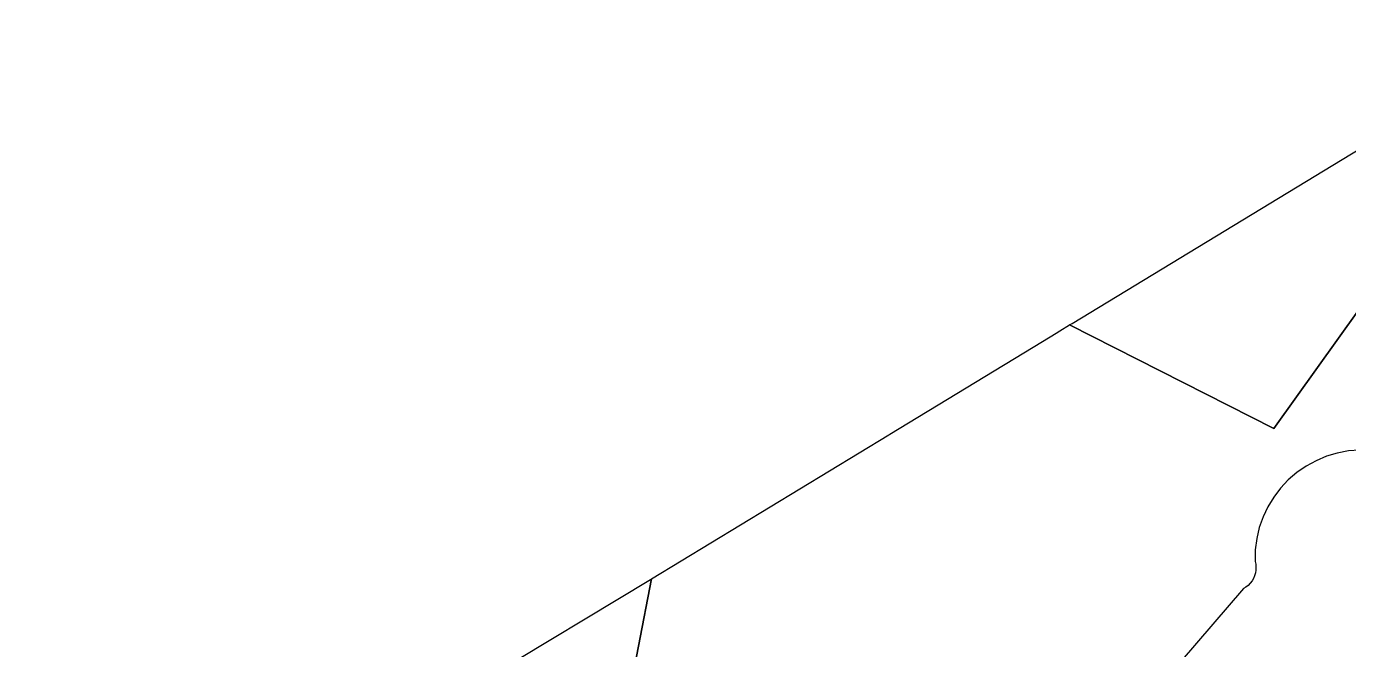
# Model space of a CAD drawing. Header units: millimetres. Extents: x 1888 to 2040, y 1705 to 1894.
# Drawn here: x 1942.6488 to 1943.0235, y 1822.6636 to 1822.8402 of the extents above; entities that cross this region are included whole.
import ezdxf

# ---------------------------------------------------------------- set-up
doc = ezdxf.new("R2010")
doc.units = ezdxf.units.MM

# ---------------------------------------------------------------- blocks, each defined once
blk = doc.blocks.new('PI Son Oms')
for p, q in [((-181.83119, -12.01633), (-181.69261, -11.93213)), ((-181.83119, -12.01633), (-181.69261, -11.93213)), ((-181.77402, -12.04613), (-181.74978, -12.01218)), ((-181.74978, -12.01218), (-181.77402, -12.04613)), ((-181.77402, -12.04613), (-181.74978, -12.01218)), ((-181.74978, -12.01218), (-181.77402, -12.04613)), ((-181.83957, -12.02142), (-181.83574, -12.01909)), ((-181.83957, -12.02142), (-181.83574, -12.01909)), ((-181.83574, -12.01909), (-181.83466, -12.01844)), ((-181.83574, -12.01909), (-181.83466, -12.01844)), ((-181.83466, -12.01844), (-181.83191, -12.01677)), ((-181.83466, -12.01844), (-181.83191, -12.01677)), ((-181.83191, -12.01677), (-181.83119, -12.01633)), ((-181.83191, -12.01677), (-181.83119, -12.01633)), ((-181.83191, -12.01677), (-181.77402, -12.04613)), ((-181.77402, -12.04613), (-181.83191, -12.01677)), ((-181.83191, -12.01677), (-181.77402, -12.04613)), ((-181.77402, -12.04613), (-181.83191, -12.01677)), ((-181.88284, -12.04773), (-181.83957, -12.02142)), ((-181.88284, -12.04773), (-181.83957, -12.02142)), ((-181.95035, -12.08873), (-181.8831, -12.04789)), ((-181.95035, -12.08873), (-181.8831, -12.04789)), ((-181.8831, -12.04789), (-181.88284, -12.04773)), ((-181.8831, -12.04789), (-181.88284, -12.04773)), ((-181.75291, -12.05249), (-181.75605, -12.05308)), ((-181.75291, -12.05249), (-181.75605, -12.05308)), ((-181.74972, -12.05223), (-181.75291, -12.05249)), ((-181.74972, -12.05223), (-181.75291, -12.05249)), ((-181.76206, -12.05524), (-181.76487, -12.05677)), ((-181.76206, -12.05524), (-181.76487, -12.05677)), ((-181.75911, -12.054), (-181.76206, -12.05524)), ((-181.75911, -12.054), (-181.76206, -12.05524)), ((-181.75605, -12.05308), (-181.75911, -12.054)), ((-181.75605, -12.05308), (-181.75911, -12.054)), ((-181.7675, -12.05859), (-181.76992, -12.06068)), ((-181.7675, -12.05859), (-181.76992, -12.06068)), ((-181.76487, -12.05677), (-181.7675, -12.05859)), ((-181.76487, -12.05677), (-181.7675, -12.05859)), ((-181.77211, -12.06301), (-181.77405, -12.06555)), ((-181.77211, -12.06301), (-181.77405, -12.06555)), ((-181.76992, -12.06068), (-181.77211, -12.06301)), ((-181.76992, -12.06068), (-181.77211, -12.06301)), ((-181.77405, -12.06555), (-181.77571, -12.06828)), ((-181.77405, -12.06555), (-181.77571, -12.06828)), ((-181.77708, -12.07118), (-181.77814, -12.07419)), ((-181.77708, -12.07118), (-181.77814, -12.07419)), ((-181.77571, -12.06828), (-181.77708, -12.07118)), ((-181.77571, -12.06828), (-181.77708, -12.07118)), ((-181.77814, -12.07419), (-181.77887, -12.07731)), ((-181.77814, -12.07419), (-181.77887, -12.07731)), ((-181.77887, -12.07731), (-181.77928, -12.08048)), ((-181.77887, -12.07731), (-181.77928, -12.08048)), ((-181.77928, -12.08048), (-181.77935, -12.08379)), ((-181.77928, -12.08048), (-181.77935, -12.08379)), ((-181.77935, -12.08379), (-181.77917, -12.0846)), ((-181.77935, -12.08379), (-181.77917, -12.0846)), ((-181.77911, -12.08625), (-181.77924, -12.08707)), ((-181.77911, -12.08625), (-181.77924, -12.08707)), ((-181.77917, -12.0846), (-181.77909, -12.08542)), ((-181.77917, -12.0846), (-181.77909, -12.08542)), ((-181.77909, -12.08542), (-181.77911, -12.08625)), ((-181.77909, -12.08542), (-181.77911, -12.08625)), ((-182.12751, -12.19527), (-181.95066, -12.08891)), ((-182.12751, -12.19527), (-181.95066, -12.08891)), ((-181.95041, -12.08876), (-181.95409, -12.10778)), ((-181.95409, -12.10778), (-181.95041, -12.08876)), ((-181.95041, -12.08876), (-181.95409, -12.10778)), ((-181.95409, -12.10778), (-181.95041, -12.08876)), ((-181.95066, -12.08891), (-181.95041, -12.08876)), ((-181.95066, -12.08891), (-181.95041, -12.08876)), ((-181.95041, -12.08876), (-181.95035, -12.08873)), ((-181.95041, -12.08876), (-181.95035, -12.08873)), ((-181.78071, -12.08999), (-181.7813, -12.09058)), ((-181.78071, -12.08999), (-181.7813, -12.09058)), ((-181.78021, -12.08933), (-181.78071, -12.08999)), ((-181.78021, -12.08933), (-181.78071, -12.08999)), ((-181.77979, -12.08862), (-181.78021, -12.08933)), ((-181.77979, -12.08862), (-181.78021, -12.08933)), ((-181.77947, -12.08786), (-181.77979, -12.08862)), ((-181.77947, -12.08786), (-181.77979, -12.08862)), ((-181.77924, -12.08707), (-181.77947, -12.08786)), ((-181.77924, -12.08707), (-181.77947, -12.08786)), ((-181.78266, -12.09151), (-181.86533, -12.18741)), ((-181.78266, -12.09151), (-181.86533, -12.18741)), ((-181.78195, -12.09108), (-181.78266, -12.09151)), ((-181.78195, -12.09108), (-181.78266, -12.09151)), ((-181.7813, -12.09058), (-181.78195, -12.09108)), ((-181.7813, -12.09058), (-181.78195, -12.09108)), ((-181.95409, -12.10778), (-181.96169, -12.14762)), ((-181.96169, -12.14762), (-181.95409, -12.10778)), ((-181.95409, -12.10778), (-181.96169, -12.14762)), ((-181.96169, -12.14762), (-181.95409, -12.10778))]:
    blk.add_line(p, q)

msp = doc.modelspace()

# ---------------------------------------------------------------- block references
msp.add_blockref('PI Son Oms', (2124.77634, 1834.77236))

doc.saveas('drawing.dxf')
